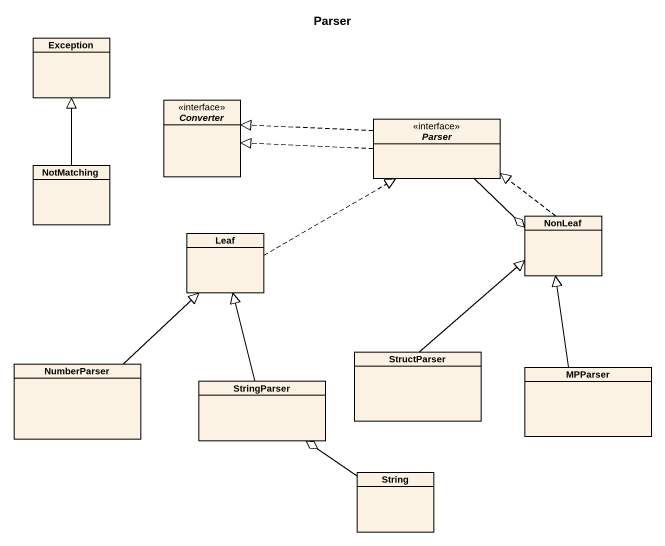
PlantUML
@startuml
title Parser
hide circle
hide empty members
class "Exception" as Exception_ #FCF2E3
interface Converter
interface Parser
class NotMatching
class Leaf
class NonLeaf
class StructParser
class NumberParser
class StringParser
class MPParser
class String
Parser .left.|> Converter
Parser .left.|> Converter
Parser --o NonLeaf
NotMatching -up-|> Exception_
Leaf .right.|> Parser
NonLeaf .up.|> Parser
StructParser -up-|> NonLeaf
NumberParser -up-|> Leaf
StringParser -up-|> Leaf
MPParser -up-|> NonLeaf
String -up-o StringParser
@enduml
